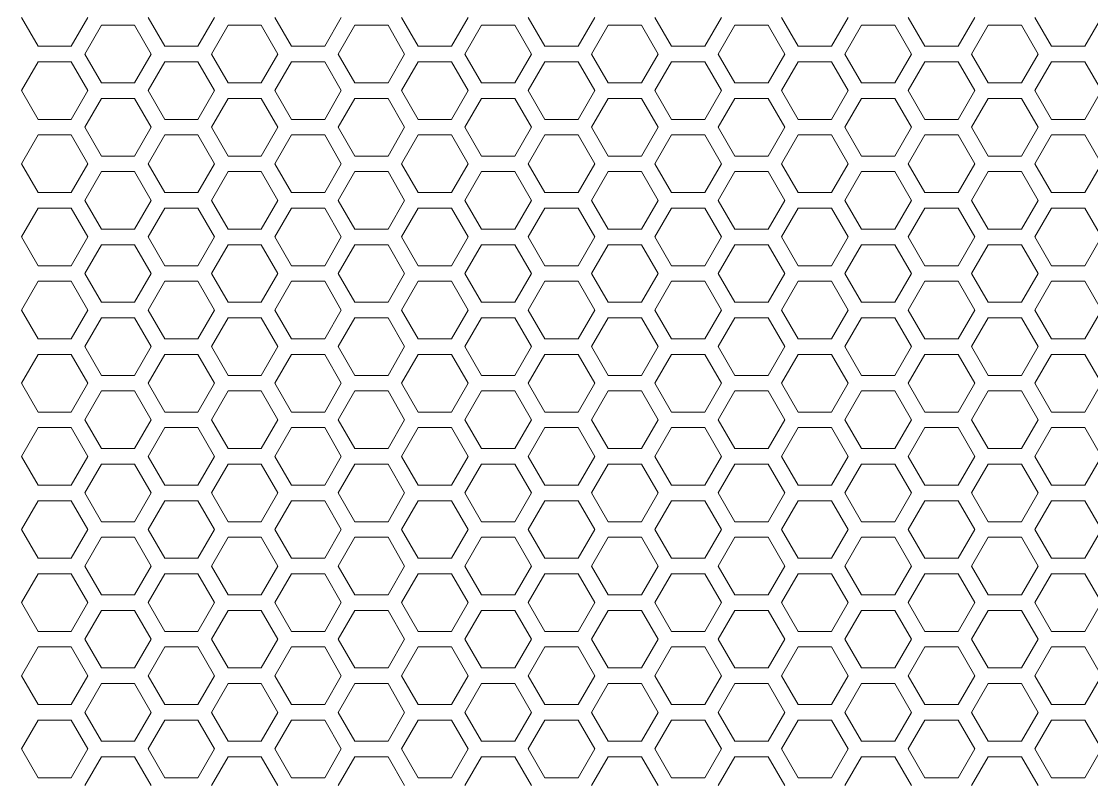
# Model space of a CAD drawing. Header units: millimetres. Extents: x 0 to 140, y -17 to 195.
# Drawn here: x 42.67 to 51.44, y 118.76 to 124.99 of the extents above; entities that cross this region are included whole.
import ezdxf

# ---------------------------------------------------------------- set-up
doc = ezdxf.new("R2010")
doc.units = ezdxf.units.MM
doc.layers.add('4203-42785_1_0', color=7, linetype='Continuous')

# ---------------------------------------------------------------- blocks, each defined once
blk = doc.blocks.new('a')
at = {"layer": '4203-42785_1_0', "color": 0, "linetype": 'ByBlock', "lineweight": 9}
for p, q in [((1506.8194, 442.0786), (1506.9262, 441.8937)), ((1507.1396, 441.8937), (1507.2464, 442.0786)), ((1507.6327, 442.0786), (1507.7395, 441.8937)), ((1507.9529, 441.8937), (1508.0596, 442.0786)), ((1508.446, 442.0786), (1508.5527, 441.8937)), ((1508.7661, 441.8937), (1508.8728, 442.0786)), ((1509.2593, 442.0786), (1509.366, 441.8937)), ((1509.5794, 441.8937), (1509.6862, 442.0786)), ((1510.0725, 442.0786), (1510.1793, 441.8937)), ((1510.3927, 441.8937), (1510.4994, 442.0786)), ((1510.8858, 442.0786), (1510.9926, 441.8937)), ((1511.206, 441.8937), (1511.3127, 442.0786)), ((1511.6991, 442.0786), (1511.8058, 441.8937)), ((1512.0192, 441.8937), (1512.1259, 442.0786)), ((1512.5124, 442.0786), (1512.6191, 441.8937)), ((1512.8325, 441.8937), (1512.9393, 442.0786)), ((1513.3256, 442.0786), (1513.4323, 441.8937)), ((1513.6457, 441.8937), (1513.7524, 442.0786)), ((1507.3328, 442.0287), (1507.2261, 441.8438)), ((1507.5463, 442.0287), (1507.3328, 442.0287)), ((1507.653, 441.8438), (1507.5463, 442.0287)), ((1508.1461, 442.0287), (1508.0394, 441.8438)), ((1508.3595, 442.0287), (1508.1461, 442.0287)), ((1508.4662, 441.8438), (1508.3595, 442.0287)), ((1508.9594, 442.0287), (1508.8527, 441.8438)), ((1509.1728, 442.0287), (1508.9594, 442.0287)), ((1509.2795, 441.8438), (1509.1728, 442.0287)), ((1509.7726, 442.0287), (1509.6659, 441.8438)), ((1509.9861, 442.0287), (1509.7726, 442.0287)), ((1510.0928, 441.8438), (1509.9861, 442.0287)), ((1510.5859, 442.0287), (1510.4792, 441.8438)), ((1510.7994, 442.0287), (1510.5859, 442.0287)), ((1510.9061, 441.8438), (1510.7994, 442.0287)), ((1511.3992, 442.0287), (1511.2925, 441.8438)), ((1511.6126, 442.0287), (1511.3992, 442.0287)), ((1511.7193, 441.8438), (1511.6126, 442.0287)), ((1512.2124, 442.0287), (1512.1057, 441.8438)), ((1512.4259, 442.0287), (1512.2124, 442.0287)), ((1512.5326, 441.8438), (1512.4259, 442.0287)), ((1513.0257, 442.0287), (1512.919, 441.8438)), ((1513.2391, 442.0287), (1513.0257, 442.0287)), ((1513.3458, 441.8438), (1513.2391, 442.0287)), ((1506.9262, 441.8937), (1507.1396, 441.8937)), ((1507.7395, 441.8937), (1507.9529, 441.8937)), ((1508.5527, 441.8937), (1508.7661, 441.8937)), ((1509.366, 441.8937), (1509.5794, 441.8937)), ((1510.1793, 441.8937), (1510.3927, 441.8937)), ((1510.9926, 441.8937), (1511.206, 441.8937)), ((1511.8058, 441.8937), (1512.0192, 441.8937)), ((1512.6191, 441.8937), (1512.8325, 441.8937)), ((1513.4323, 441.8937), (1513.6457, 441.8937)), ((1506.9262, 441.7939), (1506.8194, 441.6091)), ((1507.1396, 441.7939), (1506.9262, 441.7939)), ((1507.2464, 441.6091), (1507.1396, 441.7939)), ((1507.2261, 441.8438), (1507.3328, 441.659)), ((1507.5463, 441.659), (1507.653, 441.8438)), ((1507.7395, 441.7939), (1507.6327, 441.6091)), ((1507.9529, 441.7939), (1507.7395, 441.7939)), ((1508.0596, 441.6091), (1507.9529, 441.7939)), ((1508.0394, 441.8438), (1508.1461, 441.659)), ((1508.3595, 441.659), (1508.4662, 441.8438)), ((1508.5527, 441.7939), (1508.446, 441.6091)), ((1508.7661, 441.7939), (1508.5527, 441.7939)), ((1508.8728, 441.6091), (1508.7661, 441.7939)), ((1508.8527, 441.8438), (1508.9594, 441.659)), ((1509.1728, 441.659), (1509.2795, 441.8438)), ((1509.366, 441.7939), (1509.2593, 441.6091)), ((1509.5794, 441.7939), (1509.366, 441.7939)), ((1509.6862, 441.6091), (1509.5794, 441.7939)), ((1509.6659, 441.8438), (1509.7726, 441.659)), ((1509.9861, 441.659), (1510.0928, 441.8438)), ((1510.1793, 441.7939), (1510.0725, 441.6091)), ((1510.3927, 441.7939), (1510.1793, 441.7939)), ((1510.4994, 441.6091), (1510.3927, 441.7939)), ((1510.4792, 441.8438), (1510.5859, 441.659)), ((1510.7994, 441.659), (1510.9061, 441.8438)), ((1510.9926, 441.7939), (1510.8858, 441.6091)), ((1511.206, 441.7939), (1510.9926, 441.7939)), ((1511.3127, 441.6091), (1511.206, 441.7939)), ((1511.2925, 441.8438), (1511.3992, 441.659)), ((1511.6126, 441.659), (1511.7193, 441.8438)), ((1511.8058, 441.7939), (1511.6991, 441.6091)), ((1512.0192, 441.7939), (1511.8058, 441.7939)), ((1512.1259, 441.6091), (1512.0192, 441.7939)), ((1512.1057, 441.8438), (1512.2124, 441.659)), ((1512.4259, 441.659), (1512.5326, 441.8438)), ((1512.6191, 441.7939), (1512.5124, 441.6091)), ((1512.8325, 441.7939), (1512.6191, 441.7939)), ((1512.9393, 441.6091), (1512.8325, 441.7939)), ((1512.919, 441.8438), (1513.0257, 441.659)), ((1513.2391, 441.659), (1513.3458, 441.8438)), ((1513.4323, 441.7939), (1513.3256, 441.6091)), ((1513.6457, 441.7939), (1513.4323, 441.7939)), ((1513.7524, 441.6091), (1513.6457, 441.7939)), ((1507.3328, 441.659), (1507.5463, 441.659)), ((1508.1461, 441.659), (1508.3595, 441.659)), ((1508.9594, 441.659), (1509.1728, 441.659)), ((1509.7726, 441.659), (1509.9861, 441.659)), ((1510.5859, 441.659), (1510.7994, 441.659)), ((1511.3992, 441.659), (1511.6126, 441.659)), ((1512.2124, 441.659), (1512.4259, 441.659)), ((1513.0257, 441.659), (1513.2391, 441.659)), ((1506.8194, 441.6091), (1506.9262, 441.4242)), ((1507.1396, 441.4242), (1507.2464, 441.6091)), ((1507.6327, 441.6091), (1507.7395, 441.4242)), ((1507.9529, 441.4242), (1508.0596, 441.6091)), ((1508.446, 441.6091), (1508.5527, 441.4242)), ((1508.7661, 441.4242), (1508.8728, 441.6091)), ((1509.2593, 441.6091), (1509.366, 441.4242)), ((1509.5794, 441.4242), (1509.6862, 441.6091)), ((1510.0725, 441.6091), (1510.1793, 441.4242)), ((1510.3927, 441.4242), (1510.4994, 441.6091)), ((1510.8858, 441.6091), (1510.9926, 441.4242)), ((1511.206, 441.4242), (1511.3127, 441.6091)), ((1511.6991, 441.6091), (1511.8058, 441.4242)), ((1512.0192, 441.4242), (1512.1259, 441.6091)), ((1512.5124, 441.6091), (1512.6191, 441.4242)), ((1512.8325, 441.4242), (1512.9393, 441.6091)), ((1513.3256, 441.6091), (1513.4323, 441.4242)), ((1513.6457, 441.4242), (1513.7524, 441.6091)), ((1507.3328, 441.5591), (1507.2261, 441.3743)), ((1507.5463, 441.5591), (1507.3328, 441.5591)), ((1507.653, 441.3743), (1507.5463, 441.5591)), ((1508.1461, 441.5591), (1508.0394, 441.3743)), ((1508.3595, 441.5591), (1508.1461, 441.5591)), ((1508.4662, 441.3743), (1508.3595, 441.5591)), ((1508.9594, 441.5591), (1508.8527, 441.3743)), ((1509.1728, 441.5591), (1508.9594, 441.5591)), ((1509.2795, 441.3743), (1509.1728, 441.5591)), ((1509.7726, 441.5591), (1509.6659, 441.3743)), ((1509.9861, 441.5591), (1509.7726, 441.5591)), ((1510.0928, 441.3743), (1509.9861, 441.5591)), ((1510.5859, 441.5591), (1510.4792, 441.3743)), ((1510.7994, 441.5591), (1510.5859, 441.5591)), ((1510.9061, 441.3743), (1510.7994, 441.5591)), ((1511.3992, 441.5591), (1511.2925, 441.3743)), ((1511.6126, 441.5591), (1511.3992, 441.5591)), ((1511.7193, 441.3743), (1511.6126, 441.5591)), ((1512.2124, 441.5591), (1512.1057, 441.3743)), ((1512.4259, 441.5591), (1512.2124, 441.5591)), ((1512.5326, 441.3743), (1512.4259, 441.5591)), ((1513.0257, 441.5591), (1512.919, 441.3743)), ((1513.2391, 441.5591), (1513.0257, 441.5591)), ((1513.3458, 441.3743), (1513.2391, 441.5591)), ((1506.9262, 441.4242), (1507.1396, 441.4242)), ((1507.2261, 441.3743), (1507.3328, 441.1894)), ((1507.5463, 441.1894), (1507.653, 441.3743)), ((1507.7395, 441.4242), (1507.9529, 441.4242)), ((1508.0394, 441.3743), (1508.1461, 441.1894)), ((1508.3595, 441.1894), (1508.4662, 441.3743)), ((1508.5527, 441.4242), (1508.7661, 441.4242)), ((1508.8527, 441.3743), (1508.9594, 441.1894)), ((1509.1728, 441.1894), (1509.2795, 441.3743)), ((1509.366, 441.4242), (1509.5794, 441.4242)), ((1509.6659, 441.3743), (1509.7726, 441.1894)), ((1509.9861, 441.1894), (1510.0928, 441.3743)), ((1510.1793, 441.4242), (1510.3927, 441.4242)), ((1510.4792, 441.3743), (1510.5859, 441.1894)), ((1510.7994, 441.1894), (1510.9061, 441.3743)), ((1510.9926, 441.4242), (1511.206, 441.4242)), ((1511.2925, 441.3743), (1511.3992, 441.1894)), ((1511.6126, 441.1894), (1511.7193, 441.3743)), ((1511.8058, 441.4242), (1512.0192, 441.4242)), ((1512.1057, 441.3743), (1512.2124, 441.1894)), ((1512.4259, 441.1894), (1512.5326, 441.3743)), ((1512.6191, 441.4242), (1512.8325, 441.4242)), ((1512.919, 441.3743), (1513.0257, 441.1894)), ((1513.2391, 441.1894), (1513.3458, 441.3743)), ((1513.4323, 441.4242), (1513.6457, 441.4242)), ((1506.9262, 441.3244), (1506.8194, 441.1395)), ((1507.1396, 441.3244), (1506.9262, 441.3244)), ((1507.2464, 441.1395), (1507.1396, 441.3244)), ((1507.7395, 441.3244), (1507.6327, 441.1395)), ((1507.9529, 441.3244), (1507.7395, 441.3244)), ((1508.0596, 441.1395), (1507.9529, 441.3244)), ((1508.5527, 441.3244), (1508.446, 441.1395)), ((1508.7661, 441.3244), (1508.5527, 441.3244)), ((1508.8728, 441.1395), (1508.7661, 441.3244)), ((1509.366, 441.3244), (1509.2593, 441.1395)), ((1509.5794, 441.3244), (1509.366, 441.3244)), ((1509.6862, 441.1395), (1509.5794, 441.3244)), ((1510.1793, 441.3244), (1510.0725, 441.1395)), ((1510.3927, 441.3244), (1510.1793, 441.3244)), ((1510.4994, 441.1395), (1510.3927, 441.3244)), ((1510.9926, 441.3244), (1510.8858, 441.1395)), ((1511.206, 441.3244), (1510.9926, 441.3244)), ((1511.3127, 441.1395), (1511.206, 441.3244)), ((1511.8058, 441.3244), (1511.6991, 441.1395)), ((1512.0192, 441.3244), (1511.8058, 441.3244)), ((1512.1259, 441.1395), (1512.0192, 441.3244)), ((1512.6191, 441.3244), (1512.5124, 441.1395)), ((1512.8325, 441.3244), (1512.6191, 441.3244)), ((1512.9393, 441.1395), (1512.8325, 441.3244)), ((1513.4323, 441.3244), (1513.3256, 441.1395)), ((1513.6457, 441.3244), (1513.4323, 441.3244)), ((1513.7524, 441.1395), (1513.6457, 441.3244)), ((1507.3328, 441.1894), (1507.5463, 441.1894)), ((1508.1461, 441.1894), (1508.3595, 441.1894)), ((1508.9594, 441.1894), (1509.1728, 441.1894)), ((1509.7726, 441.1894), (1509.9861, 441.1894)), ((1510.5859, 441.1894), (1510.7994, 441.1894)), ((1511.3992, 441.1894), (1511.6126, 441.1894)), ((1512.2124, 441.1894), (1512.4259, 441.1894)), ((1513.0257, 441.1894), (1513.2391, 441.1894)), ((1506.8194, 441.1395), (1506.9262, 440.9546)), ((1507.1396, 440.9546), (1507.2464, 441.1395)), ((1507.6327, 441.1395), (1507.7395, 440.9546)), ((1507.9529, 440.9546), (1508.0596, 441.1395)), ((1508.446, 441.1395), (1508.5527, 440.9546)), ((1508.7661, 440.9546), (1508.8728, 441.1395)), ((1509.2593, 441.1395), (1509.366, 440.9546)), ((1509.5794, 440.9546), (1509.6862, 441.1395)), ((1510.0725, 441.1395), (1510.1793, 440.9546)), ((1510.3927, 440.9546), (1510.4994, 441.1395)), ((1510.8858, 441.1395), (1510.9926, 440.9546)), ((1511.206, 440.9546), (1511.3127, 441.1395)), ((1511.6991, 441.1395), (1511.8058, 440.9546)), ((1512.0192, 440.9546), (1512.1259, 441.1395)), ((1512.5124, 441.1395), (1512.6191, 440.9546)), ((1512.8325, 440.9546), (1512.9393, 441.1395)), ((1513.3256, 441.1395), (1513.4323, 440.9546)), ((1513.6457, 440.9546), (1513.7524, 441.1395)), ((1507.3328, 441.0896), (1507.2261, 440.9047)), ((1507.5463, 441.0896), (1507.3328, 441.0896)), ((1507.653, 440.9047), (1507.5463, 441.0896)), ((1508.1461, 441.0896), (1508.0394, 440.9047)), ((1508.3595, 441.0896), (1508.1461, 441.0896)), ((1508.4662, 440.9047), (1508.3595, 441.0896)), ((1508.9594, 441.0896), (1508.8527, 440.9047)), ((1509.1728, 441.0896), (1508.9594, 441.0896)), ((1509.2795, 440.9047), (1509.1728, 441.0896)), ((1509.7726, 441.0896), (1509.6659, 440.9047)), ((1509.9861, 441.0896), (1509.7726, 441.0896)), ((1510.0928, 440.9047), (1509.9861, 441.0896)), ((1510.5859, 441.0896), (1510.4792, 440.9047)), ((1510.7994, 441.0896), (1510.5859, 441.0896)), ((1510.9061, 440.9047), (1510.7994, 441.0896)), ((1511.3992, 441.0896), (1511.2925, 440.9047)), ((1511.6126, 441.0896), (1511.3992, 441.0896)), ((1511.7193, 440.9047), (1511.6126, 441.0896)), ((1512.2124, 441.0896), (1512.1057, 440.9047)), ((1512.4259, 441.0896), (1512.2124, 441.0896)), ((1512.5326, 440.9047), (1512.4259, 441.0896)), ((1513.0257, 441.0896), (1512.919, 440.9047)), ((1513.2391, 441.0896), (1513.0257, 441.0896)), ((1513.3458, 440.9047), (1513.2391, 441.0896)), ((1506.9262, 440.9546), (1507.1396, 440.9546)), ((1507.7395, 440.9546), (1507.9529, 440.9546)), ((1508.5527, 440.9546), (1508.7661, 440.9546)), ((1509.366, 440.9546), (1509.5794, 440.9546)), ((1510.1793, 440.9546), (1510.3927, 440.9546)), ((1510.9926, 440.9546), (1511.206, 440.9546)), ((1511.8058, 440.9546), (1512.0192, 440.9546)), ((1512.6191, 440.9546), (1512.8325, 440.9546)), ((1513.4323, 440.9546), (1513.6457, 440.9546)), ((1507.2261, 440.9047), (1507.3328, 440.7199)), ((1507.5463, 440.7199), (1507.653, 440.9047)), ((1508.0394, 440.9047), (1508.1461, 440.7199)), ((1508.3595, 440.7199), (1508.4662, 440.9047)), ((1508.8527, 440.9047), (1508.9594, 440.7199)), ((1509.1728, 440.7199), (1509.2795, 440.9047)), ((1509.6659, 440.9047), (1509.7726, 440.7199)), ((1509.9861, 440.7199), (1510.0928, 440.9047)), ((1510.4792, 440.9047), (1510.5859, 440.7199)), ((1510.7994, 440.7199), (1510.9061, 440.9047)), ((1511.2925, 440.9047), (1511.3992, 440.7199)), ((1511.6126, 440.7199), (1511.7193, 440.9047)), ((1512.1057, 440.9047), (1512.2124, 440.7199)), ((1512.4259, 440.7199), (1512.5326, 440.9047)), ((1512.919, 440.9047), (1513.0257, 440.7199)), ((1513.2391, 440.7199), (1513.3458, 440.9047)), ((1506.9262, 440.8548), (1506.8194, 440.67)), ((1507.1396, 440.8548), (1506.9262, 440.8548)), ((1507.2464, 440.67), (1507.1396, 440.8548)), ((1507.7395, 440.8548), (1507.6327, 440.67)), ((1507.9529, 440.8548), (1507.7395, 440.8548)), ((1508.0596, 440.67), (1507.9529, 440.8548)), ((1508.5527, 440.8548), (1508.446, 440.67)), ((1508.7661, 440.8548), (1508.5527, 440.8548)), ((1508.8728, 440.67), (1508.7661, 440.8548)), ((1509.366, 440.8548), (1509.2593, 440.67)), ((1509.5794, 440.8548), (1509.366, 440.8548)), ((1509.6862, 440.67), (1509.5794, 440.8548)), ((1510.1793, 440.8548), (1510.0725, 440.67)), ((1510.3927, 440.8548), (1510.1793, 440.8548)), ((1510.4994, 440.67), (1510.3927, 440.8548)), ((1510.9926, 440.8548), (1510.8858, 440.67)), ((1511.206, 440.8548), (1510.9926, 440.8548)), ((1511.3127, 440.67), (1511.206, 440.8548)), ((1511.8058, 440.8548), (1511.6991, 440.67)), ((1512.0192, 440.8548), (1511.8058, 440.8548)), ((1512.1259, 440.67), (1512.0192, 440.8548)), ((1512.6191, 440.8548), (1512.5124, 440.67)), ((1512.8325, 440.8548), (1512.6191, 440.8548)), ((1512.9393, 440.67), (1512.8325, 440.8548)), ((1513.4323, 440.8548), (1513.3256, 440.67)), ((1513.6457, 440.8548), (1513.4323, 440.8548)), ((1513.7524, 440.67), (1513.6457, 440.8548)), ((1507.3328, 440.7199), (1507.5463, 440.7199)), ((1508.1461, 440.7199), (1508.3595, 440.7199)), ((1508.9594, 440.7199), (1509.1728, 440.7199)), ((1509.7726, 440.7199), (1509.9861, 440.7199)), ((1510.5859, 440.7199), (1510.7994, 440.7199)), ((1511.3992, 440.7199), (1511.6126, 440.7199)), ((1512.2124, 440.7199), (1512.4259, 440.7199)), ((1513.0257, 440.7199), (1513.2391, 440.7199)), ((1506.8194, 440.67), (1506.9262, 440.4851)), ((1507.1396, 440.4851), (1507.2464, 440.67)), ((1507.3328, 440.6201), (1507.2261, 440.4352)), ((1507.5463, 440.6201), (1507.3328, 440.6201)), ((1507.653, 440.4352), (1507.5463, 440.6201)), ((1507.6327, 440.67), (1507.7395, 440.4851)), ((1507.9529, 440.4851), (1508.0596, 440.67)), ((1508.1461, 440.6201), (1508.0394, 440.4352)), ((1508.3595, 440.6201), (1508.1461, 440.6201)), ((1508.4662, 440.4352), (1508.3595, 440.6201)), ((1508.446, 440.67), (1508.5527, 440.4851)), ((1508.7661, 440.4851), (1508.8728, 440.67)), ((1508.9594, 440.6201), (1508.8527, 440.4352)), ((1509.1728, 440.6201), (1508.9594, 440.6201)), ((1509.2795, 440.4352), (1509.1728, 440.6201)), ((1509.2593, 440.67), (1509.366, 440.4851)), ((1509.5794, 440.4851), (1509.6862, 440.67)), ((1509.7726, 440.6201), (1509.6659, 440.4352)), ((1509.9861, 440.6201), (1509.7726, 440.6201)), ((1510.0928, 440.4352), (1509.9861, 440.6201)), ((1510.0725, 440.67), (1510.1793, 440.4851)), ((1510.3927, 440.4851), (1510.4994, 440.67)), ((1510.5859, 440.6201), (1510.4792, 440.4352)), ((1510.7994, 440.6201), (1510.5859, 440.6201)), ((1510.9061, 440.4352), (1510.7994, 440.6201)), ((1510.8858, 440.67), (1510.9926, 440.4851)), ((1511.206, 440.4851), (1511.3127, 440.67)), ((1511.3992, 440.6201), (1511.2925, 440.4352)), ((1511.6126, 440.6201), (1511.3992, 440.6201)), ((1511.7193, 440.4352), (1511.6126, 440.6201)), ((1511.6991, 440.67), (1511.8058, 440.4851)), ((1512.0192, 440.4851), (1512.1259, 440.67)), ((1512.2124, 440.6201), (1512.1057, 440.4352)), ((1512.4259, 440.6201), (1512.2124, 440.6201)), ((1512.5326, 440.4352), (1512.4259, 440.6201)), ((1512.5124, 440.67), (1512.6191, 440.4851)), ((1512.8325, 440.4851), (1512.9393, 440.67)), ((1513.0257, 440.6201), (1512.919, 440.4352)), ((1513.2391, 440.6201), (1513.0257, 440.6201)), ((1513.3458, 440.4352), (1513.2391, 440.6201)), ((1513.3256, 440.67), (1513.4323, 440.4851)), ((1513.6457, 440.4851), (1513.7524, 440.67)), ((1506.9262, 440.4851), (1507.1396, 440.4851)), ((1507.7395, 440.4851), (1507.9529, 440.4851)), ((1508.5527, 440.4851), (1508.7661, 440.4851)), ((1509.366, 440.4851), (1509.5794, 440.4851)), ((1510.1793, 440.4851), (1510.3927, 440.4851)), ((1510.9926, 440.4851), (1511.206, 440.4851)), ((1511.8058, 440.4851), (1512.0192, 440.4851)), ((1512.6191, 440.4851), (1512.8325, 440.4851)), ((1513.4323, 440.4851), (1513.6457, 440.4851)), ((1507.2261, 440.4352), (1507.3328, 440.2503)), ((1507.5463, 440.2503), (1507.653, 440.4352)), ((1508.0394, 440.4352), (1508.1461, 440.2503)), ((1508.3595, 440.2503), (1508.4662, 440.4352)), ((1508.8527, 440.4352), (1508.9594, 440.2503)), ((1509.1728, 440.2503), (1509.2795, 440.4352)), ((1509.6659, 440.4352), (1509.7726, 440.2503)), ((1509.9861, 440.2503), (1510.0928, 440.4352)), ((1510.4792, 440.4352), (1510.5859, 440.2503)), ((1510.7994, 440.2503), (1510.9061, 440.4352)), ((1511.2925, 440.4352), (1511.3992, 440.2503)), ((1511.6126, 440.2503), (1511.7193, 440.4352)), ((1512.1057, 440.4352), (1512.2124, 440.2503)), ((1512.4259, 440.2503), (1512.5326, 440.4352)), ((1512.919, 440.4352), (1513.0257, 440.2503)), ((1513.2391, 440.2503), (1513.3458, 440.4352)), ((1506.9262, 440.3853), (1506.8194, 440.2004)), ((1507.1396, 440.3853), (1506.9262, 440.3853)), ((1507.2464, 440.2004), (1507.1396, 440.3853)), ((1507.7395, 440.3853), (1507.6327, 440.2004)), ((1507.9529, 440.3853), (1507.7395, 440.3853)), ((1508.0596, 440.2004), (1507.9529, 440.3853)), ((1508.5527, 440.3853), (1508.446, 440.2004)), ((1508.7661, 440.3853), (1508.5527, 440.3853)), ((1508.8728, 440.2004), (1508.7661, 440.3853)), ((1509.366, 440.3853), (1509.2593, 440.2004)), ((1509.5794, 440.3853), (1509.366, 440.3853)), ((1509.6862, 440.2004), (1509.5794, 440.3853)), ((1510.1793, 440.3853), (1510.0725, 440.2004)), ((1510.3927, 440.3853), (1510.1793, 440.3853)), ((1510.4994, 440.2004), (1510.3927, 440.3853)), ((1510.9926, 440.3853), (1510.8858, 440.2004)), ((1511.206, 440.3853), (1510.9926, 440.3853)), ((1511.3127, 440.2004), (1511.206, 440.3853)), ((1511.8058, 440.3853), (1511.6991, 440.2004)), ((1512.0192, 440.3853), (1511.8058, 440.3853)), ((1512.1259, 440.2004), (1512.0192, 440.3853)), ((1512.6191, 440.3853), (1512.5124, 440.2004)), ((1512.8325, 440.3853), (1512.6191, 440.3853)), ((1512.9393, 440.2004), (1512.8325, 440.3853)), ((1513.4323, 440.3853), (1513.3256, 440.2004)), ((1513.6457, 440.3853), (1513.4323, 440.3853)), ((1513.7524, 440.2004), (1513.6457, 440.3853)), ((1506.8194, 440.2004), (1506.9262, 440.0156)), ((1507.1396, 440.0156), (1507.2464, 440.2004)), ((1507.3328, 440.2503), (1507.5463, 440.2503)), ((1507.6327, 440.2004), (1507.7395, 440.0156)), ((1507.9529, 440.0156), (1508.0596, 440.2004)), ((1508.1461, 440.2503), (1508.3595, 440.2503)), ((1508.446, 440.2004), (1508.5527, 440.0156)), ((1508.7661, 440.0156), (1508.8728, 440.2004)), ((1508.9594, 440.2503), (1509.1728, 440.2503)), ((1509.2593, 440.2004), (1509.366, 440.0156)), ((1509.5794, 440.0156), (1509.6862, 440.2004)), ((1509.7726, 440.2503), (1509.9861, 440.2503)), ((1510.0725, 440.2004), (1510.1793, 440.0156)), ((1510.3927, 440.0156), (1510.4994, 440.2004)), ((1510.5859, 440.2503), (1510.7994, 440.2503)), ((1510.8858, 440.2004), (1510.9926, 440.0156)), ((1511.206, 440.0156), (1511.3127, 440.2004)), ((1511.3992, 440.2503), (1511.6126, 440.2503)), ((1511.6991, 440.2004), (1511.8058, 440.0156)), ((1512.0192, 440.0156), (1512.1259, 440.2004)), ((1512.2124, 440.2503), (1512.4259, 440.2503)), ((1512.5124, 440.2004), (1512.6191, 440.0156)), ((1512.8325, 440.0156), (1512.9393, 440.2004)), ((1513.0257, 440.2503), (1513.2391, 440.2503)), ((1513.3256, 440.2004), (1513.4323, 440.0156)), ((1513.6457, 440.0156), (1513.7524, 440.2004)), ((1507.3328, 440.1505), (1507.2261, 439.9656)), ((1507.5463, 440.1505), (1507.3328, 440.1505)), ((1507.653, 439.9656), (1507.5463, 440.1505)), ((1508.1461, 440.1505), (1508.0394, 439.9656)), ((1508.3595, 440.1505), (1508.1461, 440.1505)), ((1508.4662, 439.9656), (1508.3595, 440.1505)), ((1508.9594, 440.1505), (1508.8527, 439.9656)), ((1509.1728, 440.1505), (1508.9594, 440.1505)), ((1509.2795, 439.9656), (1509.1728, 440.1505)), ((1509.7726, 440.1505), (1509.6659, 439.9656)), ((1509.9861, 440.1505), (1509.7726, 440.1505)), ((1510.0928, 439.9656), (1509.9861, 440.1505)), ((1510.5859, 440.1505), (1510.4792, 439.9656)), ((1510.7994, 440.1505), (1510.5859, 440.1505)), ((1510.9061, 439.9656), (1510.7994, 440.1505)), ((1511.3992, 440.1505), (1511.2925, 439.9656)), ((1511.6126, 440.1505), (1511.3992, 440.1505)), ((1511.7193, 439.9656), (1511.6126, 440.1505)), ((1512.2124, 440.1505), (1512.1057, 439.9656)), ((1512.4259, 440.1505), (1512.2124, 440.1505)), ((1512.5326, 439.9656), (1512.4259, 440.1505)), ((1513.0257, 440.1505), (1512.919, 439.9656)), ((1513.2391, 440.1505), (1513.0257, 440.1505)), ((1513.3458, 439.9656), (1513.2391, 440.1505)), ((1506.9262, 440.0156), (1507.1396, 440.0156)), ((1507.7395, 440.0156), (1507.9529, 440.0156)), ((1508.5527, 440.0156), (1508.7661, 440.0156)), ((1509.366, 440.0156), (1509.5794, 440.0156)), ((1510.1793, 440.0156), (1510.3927, 440.0156)), ((1510.9926, 440.0156), (1511.206, 440.0156)), ((1511.8058, 440.0156), (1512.0192, 440.0156)), ((1512.6191, 440.0156), (1512.8325, 440.0156)), ((1513.4323, 440.0156), (1513.6457, 440.0156)), ((1507.2261, 439.9656), (1507.3328, 439.7808)), ((1507.5463, 439.7808), (1507.653, 439.9656)), ((1508.0394, 439.9656), (1508.1461, 439.7808)), ((1508.3595, 439.7808), (1508.4662, 439.9656)), ((1508.8527, 439.9656), (1508.9594, 439.7808)), ((1509.1728, 439.7808), (1509.2795, 439.9656)), ((1509.6659, 439.9656), (1509.7726, 439.7808)), ((1509.9861, 439.7808), (1510.0928, 439.9656)), ((1510.4792, 439.9656), (1510.5859, 439.7808)), ((1510.7994, 439.7808), (1510.9061, 439.9656)), ((1511.2925, 439.9656), (1511.3992, 439.7808)), ((1511.6126, 439.7808), (1511.7193, 439.9656)), ((1512.1057, 439.9656), (1512.2124, 439.7808)), ((1512.4259, 439.7808), (1512.5326, 439.9656)), ((1512.919, 439.9656), (1513.0257, 439.7808)), ((1513.2391, 439.7808), (1513.3458, 439.9656)), ((1506.9262, 439.9157), (1506.8194, 439.7309)), ((1507.1396, 439.9157), (1506.9262, 439.9157)), ((1507.2464, 439.7309), (1507.1396, 439.9157)), ((1507.7395, 439.9157), (1507.6327, 439.7309)), ((1507.9529, 439.9157), (1507.7395, 439.9157)), ((1508.0596, 439.7309), (1507.9529, 439.9157)), ((1508.5527, 439.9157), (1508.446, 439.7309)), ((1508.7661, 439.9157), (1508.5527, 439.9157)), ((1508.8728, 439.7309), (1508.7661, 439.9157)), ((1509.366, 439.9157), (1509.2593, 439.7309)), ((1509.5794, 439.9157), (1509.366, 439.9157)), ((1509.6862, 439.7309), (1509.5794, 439.9157)), ((1510.1793, 439.9157), (1510.0725, 439.7309)), ((1510.3927, 439.9157), (1510.1793, 439.9157)), ((1510.4994, 439.7309), (1510.3927, 439.9157)), ((1510.9926, 439.9157), (1510.8858, 439.7309)), ((1511.206, 439.9157), (1510.9926, 439.9157)), ((1511.3127, 439.7309), (1511.206, 439.9157)), ((1511.8058, 439.9157), (1511.6991, 439.7309)), ((1512.0192, 439.9157), (1511.8058, 439.9157)), ((1512.1259, 439.7309), (1512.0192, 439.9157)), ((1512.6191, 439.9157), (1512.5124, 439.7309)), ((1512.8325, 439.9157), (1512.6191, 439.9157)), ((1512.9393, 439.7309), (1512.8325, 439.9157)), ((1513.4323, 439.9157), (1513.3256, 439.7309)), ((1513.6457, 439.9157), (1513.4323, 439.9157)), ((1513.7524, 439.7309), (1513.6457, 439.9157)), ((1506.8194, 439.7309), (1506.9262, 439.546)), ((1507.1396, 439.546), (1507.2464, 439.7309)), ((1507.3328, 439.7808), (1507.5463, 439.7808)), ((1507.6327, 439.7309), (1507.7395, 439.546)), ((1507.9529, 439.546), (1508.0596, 439.7309)), ((1508.1461, 439.7808), (1508.3595, 439.7808)), ((1508.446, 439.7309), (1508.5527, 439.546)), ((1508.7661, 439.546), (1508.8728, 439.7309)), ((1508.9594, 439.7808), (1509.1728, 439.7808)), ((1509.2593, 439.7309), (1509.366, 439.546)), ((1509.5794, 439.546), (1509.6862, 439.7309)), ((1509.7726, 439.7808), (1509.9861, 439.7808)), ((1510.0725, 439.7309), (1510.1793, 439.546)), ((1510.3927, 439.546), (1510.4994, 439.7309)), ((1510.5859, 439.7808), (1510.7994, 439.7808)), ((1510.8858, 439.7309), (1510.9926, 439.546)), ((1511.206, 439.546), (1511.3127, 439.7309)), ((1511.3992, 439.7808), (1511.6126, 439.7808)), ((1511.6991, 439.7309), (1511.8058, 439.546)), ((1512.0192, 439.546), (1512.1259, 439.7309)), ((1512.2124, 439.7808), (1512.4259, 439.7808)), ((1512.5124, 439.7309), (1512.6191, 439.546)), ((1512.8325, 439.546), (1512.9393, 439.7309)), ((1513.0257, 439.7808), (1513.2391, 439.7808)), ((1513.3256, 439.7309), (1513.4323, 439.546)), ((1513.6457, 439.546), (1513.7524, 439.7309)), ((1507.3328, 439.681), (1507.2261, 439.4961)), ((1507.5463, 439.681), (1507.3328, 439.681)), ((1507.653, 439.4961), (1507.5463, 439.681)), ((1508.1461, 439.681), (1508.0394, 439.4961)), ((1508.3595, 439.681), (1508.1461, 439.681)), ((1508.4662, 439.4961), (1508.3595, 439.681)), ((1508.9594, 439.681), (1508.8527, 439.4961)), ((1509.1728, 439.681), (1508.9594, 439.681)), ((1509.2795, 439.4961), (1509.1728, 439.681)), ((1509.7726, 439.681), (1509.6659, 439.4961)), ((1509.9861, 439.681), (1509.7726, 439.681)), ((1510.0928, 439.4961), (1509.9861, 439.681)), ((1510.5859, 439.681), (1510.4792, 439.4961)), ((1510.7994, 439.681), (1510.5859, 439.681)), ((1510.9061, 439.4961), (1510.7994, 439.681)), ((1511.3992, 439.681), (1511.2925, 439.4961)), ((1511.6126, 439.681), (1511.3992, 439.681)), ((1511.7193, 439.4961), (1511.6126, 439.681)), ((1512.2124, 439.681), (1512.1057, 439.4961)), ((1512.4259, 439.681), (1512.2124, 439.681)), ((1512.5326, 439.4961), (1512.4259, 439.681)), ((1513.0257, 439.681), (1512.919, 439.4961)), ((1513.2391, 439.681), (1513.0257, 439.681)), ((1513.3458, 439.4961), (1513.2391, 439.681)), ((1506.9262, 439.546), (1507.1396, 439.546)), ((1507.7395, 439.546), (1507.9529, 439.546)), ((1508.5527, 439.546), (1508.7661, 439.546)), ((1509.366, 439.546), (1509.5794, 439.546)), ((1510.1793, 439.546), (1510.3927, 439.546)), ((1510.9926, 439.546), (1511.206, 439.546)), ((1511.8058, 439.546), (1512.0192, 439.546)), ((1512.6191, 439.546), (1512.8325, 439.546)), ((1513.4323, 439.546), (1513.6457, 439.546)), ((1506.9262, 439.4462), (1506.8194, 439.2613)), ((1507.1396, 439.4462), (1506.9262, 439.4462)), ((1507.2464, 439.2613), (1507.1396, 439.4462)), ((1507.2261, 439.4961), (1507.3328, 439.3112)), ((1507.5463, 439.3112), (1507.653, 439.4961)), ((1507.7395, 439.4462), (1507.6327, 439.2613)), ((1507.9529, 439.4462), (1507.7395, 439.4462)), ((1508.0596, 439.2613), (1507.9529, 439.4462)), ((1508.0394, 439.4961), (1508.1461, 439.3112)), ((1508.3595, 439.3112), (1508.4662, 439.4961)), ((1508.5527, 439.4462), (1508.446, 439.2613)), ((1508.7661, 439.4462), (1508.5527, 439.4462)), ((1508.8728, 439.2613), (1508.7661, 439.4462)), ((1508.8527, 439.4961), (1508.9594, 439.3112)), ((1509.1728, 439.3112), (1509.2795, 439.4961)), ((1509.366, 439.4462), (1509.2593, 439.2613)), ((1509.5794, 439.4462), (1509.366, 439.4462)), ((1509.6862, 439.2613), (1509.5794, 439.4462)), ((1509.6659, 439.4961), (1509.7726, 439.3112)), ((1509.9861, 439.3112), (1510.0928, 439.4961)), ((1510.1793, 439.4462), (1510.0725, 439.2613)), ((1510.3927, 439.4462), (1510.1793, 439.4462)), ((1510.4994, 439.2613), (1510.3927, 439.4462)), ((1510.4792, 439.4961), (1510.5859, 439.3112)), ((1510.7994, 439.3112), (1510.9061, 439.4961)), ((1510.9926, 439.4462), (1510.8858, 439.2613)), ((1511.206, 439.4462), (1510.9926, 439.4462)), ((1511.3127, 439.2613), (1511.206, 439.4462)), ((1511.2925, 439.4961), (1511.3992, 439.3112)), ((1511.6126, 439.3112), (1511.7193, 439.4961)), ((1511.8058, 439.4462), (1511.6991, 439.2613)), ((1512.0192, 439.4462), (1511.8058, 439.4462)), ((1512.1259, 439.2613), (1512.0192, 439.4462)), ((1512.1057, 439.4961), (1512.2124, 439.3112)), ((1512.4259, 439.3112), (1512.5326, 439.4961)), ((1512.6191, 439.4462), (1512.5124, 439.2613)), ((1512.8325, 439.4462), (1512.6191, 439.4462)), ((1512.9393, 439.2613), (1512.8325, 439.4462)), ((1512.919, 439.4961), (1513.0257, 439.3112)), ((1513.2391, 439.3112), (1513.3458, 439.4961)), ((1513.4323, 439.4462), (1513.3256, 439.2613)), ((1513.6457, 439.4462), (1513.4323, 439.4462)), ((1513.7524, 439.2613), (1513.6457, 439.4462)), ((1507.3328, 439.3112), (1507.5463, 439.3112)), ((1508.1461, 439.3112), (1508.3595, 439.3112)), ((1508.9594, 439.3112), (1509.1728, 439.3112)), ((1509.7726, 439.3112), (1509.9861, 439.3112)), ((1510.5859, 439.3112), (1510.7994, 439.3112)), ((1511.3992, 439.3112), (1511.6126, 439.3112)), ((1512.2124, 439.3112), (1512.4259, 439.3112)), ((1513.0257, 439.3112), (1513.2391, 439.3112)), ((1506.8194, 439.2613), (1506.9262, 439.0765)), ((1507.1396, 439.0765), (1507.2464, 439.2613)), ((1507.6327, 439.2613), (1507.7395, 439.0765)), ((1507.9529, 439.0765), (1508.0596, 439.2613)), ((1508.446, 439.2613), (1508.5527, 439.0765)), ((1508.7661, 439.0765), (1508.8728, 439.2613)), ((1509.2593, 439.2613), (1509.366, 439.0765)), ((1509.5794, 439.0765), (1509.6862, 439.2613)), ((1510.0725, 439.2613), (1510.1793, 439.0765)), ((1510.3927, 439.0765), (1510.4994, 439.2613)), ((1510.8858, 439.2613), (1510.9926, 439.0765)), ((1511.206, 439.0765), (1511.3127, 439.2613)), ((1511.6991, 439.2613), (1511.8058, 439.0765)), ((1512.0192, 439.0765), (1512.1259, 439.2613)), ((1512.5124, 439.2613), (1512.6191, 439.0765)), ((1512.8325, 439.0765), (1512.9393, 439.2613)), ((1513.3256, 439.2613), (1513.4323, 439.0765)), ((1513.6457, 439.0765), (1513.7524, 439.2613)), ((1507.3328, 439.2114), (1507.2261, 439.0266)), ((1507.5463, 439.2114), (1507.3328, 439.2114)), ((1507.653, 439.0266), (1507.5463, 439.2114)), ((1508.1461, 439.2114), (1508.0394, 439.0266)), ((1508.3595, 439.2114), (1508.1461, 439.2114)), ((1508.4662, 439.0266), (1508.3595, 439.2114)), ((1508.9594, 439.2114), (1508.8527, 439.0266)), ((1509.1728, 439.2114), (1508.9594, 439.2114)), ((1509.2795, 439.0266), (1509.1728, 439.2114)), ((1509.7726, 439.2114), (1509.6659, 439.0266)), ((1509.9861, 439.2114), (1509.7726, 439.2114)), ((1510.0928, 439.0266), (1509.9861, 439.2114)), ((1510.5859, 439.2114), (1510.4792, 439.0266)), ((1510.7994, 439.2114), (1510.5859, 439.2114)), ((1510.9061, 439.0266), (1510.7994, 439.2114)), ((1511.3992, 439.2114), (1511.2925, 439.0266)), ((1511.6126, 439.2114), (1511.3992, 439.2114)), ((1511.7193, 439.0266), (1511.6126, 439.2114)), ((1512.2124, 439.2114), (1512.1057, 439.0266)), ((1512.4259, 439.2114), (1512.2124, 439.2114)), ((1512.5326, 439.0266), (1512.4259, 439.2114)), ((1513.0257, 439.2114), (1512.919, 439.0266)), ((1513.2391, 439.2114), (1513.0257, 439.2114)), ((1513.3458, 439.0266), (1513.2391, 439.2114)), ((1506.9262, 439.0765), (1507.1396, 439.0765)), ((1507.7395, 439.0765), (1507.9529, 439.0765)), ((1508.5527, 439.0765), (1508.7661, 439.0765)), ((1509.366, 439.0765), (1509.5794, 439.0765)), ((1510.1793, 439.0765), (1510.3927, 439.0765)), ((1510.9926, 439.0765), (1511.206, 439.0765)), ((1511.8058, 439.0765), (1512.0192, 439.0765)), ((1512.6191, 439.0765), (1512.8325, 439.0765)), ((1513.4323, 439.0765), (1513.6457, 439.0765)), ((1506.9262, 438.9766), (1506.8194, 438.7918)), ((1507.1396, 438.9766), (1506.9262, 438.9766)), ((1507.2464, 438.7918), (1507.1396, 438.9766)), ((1507.2261, 439.0266), (1507.3328, 438.8417)), ((1507.5463, 438.8417), (1507.653, 439.0266)), ((1507.7395, 438.9766), (1507.6327, 438.7918)), ((1507.9529, 438.9766), (1507.7395, 438.9766)), ((1508.0596, 438.7918), (1507.9529, 438.9766)), ((1508.0394, 439.0266), (1508.1461, 438.8417)), ((1508.3595, 438.8417), (1508.4662, 439.0266)), ((1508.5527, 438.9766), (1508.446, 438.7918)), ((1508.7661, 438.9766), (1508.5527, 438.9766)), ((1508.8728, 438.7918), (1508.7661, 438.9766)), ((1508.8527, 439.0266), (1508.9594, 438.8417)), ((1509.1728, 438.8417), (1509.2795, 439.0266)), ((1509.366, 438.9766), (1509.2593, 438.7918)), ((1509.5794, 438.9766), (1509.366, 438.9766)), ((1509.6862, 438.7918), (1509.5794, 438.9766)), ((1509.6659, 439.0266), (1509.7726, 438.8417)), ((1509.9861, 438.8417), (1510.0928, 439.0266)), ((1510.1793, 438.9766), (1510.0725, 438.7918)), ((1510.3927, 438.9766), (1510.1793, 438.9766)), ((1510.4994, 438.7918), (1510.3927, 438.9766)), ((1510.4792, 439.0266), (1510.5859, 438.8417)), ((1510.7994, 438.8417), (1510.9061, 439.0266)), ((1510.9926, 438.9766), (1510.8858, 438.7918)), ((1511.206, 438.9766), (1510.9926, 438.9766)), ((1511.3127, 438.7918), (1511.206, 438.9766)), ((1511.2925, 439.0266), (1511.3992, 438.8417)), ((1511.6126, 438.8417), (1511.7193, 439.0266)), ((1511.8058, 438.9766), (1511.6991, 438.7918)), ((1512.0192, 438.9766), (1511.8058, 438.9766)), ((1512.1259, 438.7918), (1512.0192, 438.9766)), ((1512.1057, 439.0266), (1512.2124, 438.8417)), ((1512.4259, 438.8417), (1512.5326, 439.0266)), ((1512.6191, 438.9766), (1512.5124, 438.7918)), ((1512.8325, 438.9766), (1512.6191, 438.9766)), ((1512.9393, 438.7918), (1512.8325, 438.9766)), ((1512.919, 439.0266), (1513.0257, 438.8417)), ((1513.2391, 438.8417), (1513.3458, 439.0266)), ((1513.4323, 438.9766), (1513.3256, 438.7918)), ((1513.6457, 438.9766), (1513.4323, 438.9766)), ((1513.7524, 438.7918), (1513.6457, 438.9766)), ((1507.3328, 438.8417), (1507.5463, 438.8417)), ((1508.1461, 438.8417), (1508.3595, 438.8417)), ((1508.9594, 438.8417), (1509.1728, 438.8417)), ((1509.7726, 438.8417), (1509.9861, 438.8417)), ((1510.5859, 438.8417), (1510.7994, 438.8417)), ((1511.3992, 438.8417), (1511.6126, 438.8417)), ((1512.2124, 438.8417), (1512.4259, 438.8417)), ((1513.0257, 438.8417), (1513.2391, 438.8417)), ((1506.8194, 438.7918), (1506.9262, 438.6069)), ((1507.1396, 438.6069), (1507.2464, 438.7918)), ((1507.6327, 438.7918), (1507.7395, 438.6069)), ((1507.9529, 438.6069), (1508.0596, 438.7918)), ((1508.446, 438.7918), (1508.5527, 438.6069)), ((1508.7661, 438.6069), (1508.8728, 438.7918)), ((1509.2593, 438.7918), (1509.366, 438.6069)), ((1509.5794, 438.6069), (1509.6862, 438.7918)), ((1510.0725, 438.7918), (1510.1793, 438.6069)), ((1510.3927, 438.6069), (1510.4994, 438.7918)), ((1510.8858, 438.7918), (1510.9926, 438.6069)), ((1511.206, 438.6069), (1511.3127, 438.7918)), ((1511.6991, 438.7918), (1511.8058, 438.6069)), ((1512.0192, 438.6069), (1512.1259, 438.7918)), ((1512.5124, 438.7918), (1512.6191, 438.6069)), ((1512.8325, 438.6069), (1512.9393, 438.7918)), ((1513.3256, 438.7918), (1513.4323, 438.6069)), ((1513.6457, 438.6069), (1513.7524, 438.7918)), ((1507.3328, 438.7419), (1507.2261, 438.557)), ((1507.5463, 438.7419), (1507.3328, 438.7419)), ((1507.653, 438.557), (1507.5463, 438.7419)), ((1508.1461, 438.7419), (1508.0394, 438.557)), ((1508.3595, 438.7419), (1508.1461, 438.7419)), ((1508.4662, 438.557), (1508.3595, 438.7419)), ((1508.9594, 438.7419), (1508.8527, 438.557)), ((1509.1728, 438.7419), (1508.9594, 438.7419)), ((1509.2795, 438.557), (1509.1728, 438.7419)), ((1509.7726, 438.7419), (1509.6659, 438.557)), ((1509.9861, 438.7419), (1509.7726, 438.7419)), ((1510.0928, 438.557), (1509.9861, 438.7419)), ((1510.5859, 438.7419), (1510.4792, 438.557)), ((1510.7994, 438.7419), (1510.5859, 438.7419)), ((1510.9061, 438.557), (1510.7994, 438.7419)), ((1511.3992, 438.7419), (1511.2925, 438.557)), ((1511.6126, 438.7419), (1511.3992, 438.7419)), ((1511.7193, 438.557), (1511.6126, 438.7419)), ((1512.2124, 438.7419), (1512.1057, 438.557)), ((1512.4259, 438.7419), (1512.2124, 438.7419)), ((1512.5326, 438.557), (1512.4259, 438.7419)), ((1513.0257, 438.7419), (1512.919, 438.557)), ((1513.2391, 438.7419), (1513.0257, 438.7419)), ((1513.3458, 438.557), (1513.2391, 438.7419)), ((1506.9262, 438.6069), (1507.1396, 438.6069)), ((1507.2261, 438.557), (1507.3328, 438.3722)), ((1507.5463, 438.3722), (1507.653, 438.557)), ((1507.7395, 438.6069), (1507.9529, 438.6069)), ((1508.0394, 438.557), (1508.1461, 438.3722)), ((1508.3595, 438.3722), (1508.4662, 438.557)), ((1508.5527, 438.6069), (1508.7661, 438.6069)), ((1508.8527, 438.557), (1508.9594, 438.3722)), ((1509.1728, 438.3722), (1509.2795, 438.557)), ((1509.366, 438.6069), (1509.5794, 438.6069)), ((1509.6659, 438.557), (1509.7726, 438.3722)), ((1509.9861, 438.3722), (1510.0928, 438.557)), ((1510.1793, 438.6069), (1510.3927, 438.6069)), ((1510.4792, 438.557), (1510.5859, 438.3722)), ((1510.7994, 438.3722), (1510.9061, 438.557)), ((1510.9926, 438.6069), (1511.206, 438.6069)), ((1511.2925, 438.557), (1511.3992, 438.3722)), ((1511.6126, 438.3722), (1511.7193, 438.557)), ((1511.8058, 438.6069), (1512.0192, 438.6069)), ((1512.1057, 438.557), (1512.2124, 438.3722)), ((1512.4259, 438.3722), (1512.5326, 438.557)), ((1512.6191, 438.6069), (1512.8325, 438.6069)), ((1512.919, 438.557), (1513.0257, 438.3722)), ((1513.2391, 438.3722), (1513.3458, 438.557)), ((1513.4323, 438.6069), (1513.6457, 438.6069)), ((1506.9262, 438.5071), (1506.8194, 438.3222)), ((1507.1396, 438.5071), (1506.9262, 438.5071)), ((1507.2464, 438.3222), (1507.1396, 438.5071)), ((1507.7395, 438.5071), (1507.6327, 438.3222)), ((1507.9529, 438.5071), (1507.7395, 438.5071)), ((1508.0596, 438.3222), (1507.9529, 438.5071)), ((1508.5527, 438.5071), (1508.446, 438.3222)), ((1508.7661, 438.5071), (1508.5527, 438.5071)), ((1508.8728, 438.3222), (1508.7661, 438.5071)), ((1509.366, 438.5071), (1509.2593, 438.3222)), ((1509.5794, 438.5071), (1509.366, 438.5071)), ((1509.6862, 438.3222), (1509.5794, 438.5071)), ((1510.1793, 438.5071), (1510.0725, 438.3222)), ((1510.3927, 438.5071), (1510.1793, 438.5071)), ((1510.4994, 438.3222), (1510.3927, 438.5071)), ((1510.9926, 438.5071), (1510.8858, 438.3222)), ((1511.206, 438.5071), (1510.9926, 438.5071)), ((1511.3127, 438.3222), (1511.206, 438.5071)), ((1511.8058, 438.5071), (1511.6991, 438.3222)), ((1512.0192, 438.5071), (1511.8058, 438.5071)), ((1512.1259, 438.3222), (1512.0192, 438.5071)), ((1512.6191, 438.5071), (1512.5124, 438.3222)), ((1512.8325, 438.5071), (1512.6191, 438.5071)), ((1512.9393, 438.3222), (1512.8325, 438.5071)), ((1513.4323, 438.5071), (1513.3256, 438.3222)), ((1513.6457, 438.5071), (1513.4323, 438.5071)), ((1513.7524, 438.3222), (1513.6457, 438.5071)), ((1507.3328, 438.3722), (1507.5463, 438.3722)), ((1508.1461, 438.3722), (1508.3595, 438.3722)), ((1508.9594, 438.3722), (1509.1728, 438.3722)), ((1509.7726, 438.3722), (1509.9861, 438.3722)), ((1510.5859, 438.3722), (1510.7994, 438.3722)), ((1511.3992, 438.3722), (1511.6126, 438.3722)), ((1512.2124, 438.3722), (1512.4259, 438.3722)), ((1513.0257, 438.3722), (1513.2391, 438.3722)), ((1506.8194, 438.3222), (1506.9262, 438.1374)), ((1507.1396, 438.1374), (1507.2464, 438.3222)), ((1507.6327, 438.3222), (1507.7395, 438.1374)), ((1507.9529, 438.1374), (1508.0596, 438.3222)), ((1508.446, 438.3222), (1508.5527, 438.1374)), ((1508.7661, 438.1374), (1508.8728, 438.3222)), ((1509.2593, 438.3222), (1509.366, 438.1374)), ((1509.5794, 438.1374), (1509.6862, 438.3222)), ((1510.0725, 438.3222), (1510.1793, 438.1374)), ((1510.3927, 438.1374), (1510.4994, 438.3222)), ((1510.8858, 438.3222), (1510.9926, 438.1374)), ((1511.206, 438.1374), (1511.3127, 438.3222)), ((1511.6991, 438.3222), (1511.8058, 438.1374)), ((1512.0192, 438.1374), (1512.1259, 438.3222)), ((1512.5124, 438.3222), (1512.6191, 438.1374)), ((1512.8325, 438.1374), (1512.9393, 438.3222)), ((1513.3256, 438.3222), (1513.4323, 438.1374)), ((1513.6457, 438.1374), (1513.7524, 438.3222)), ((1507.3328, 438.2723), (1507.2261, 438.0875)), ((1507.5463, 438.2723), (1507.3328, 438.2723)), ((1507.653, 438.0875), (1507.5463, 438.2723)), ((1508.1461, 438.2723), (1508.0394, 438.0875)), ((1508.3595, 438.2723), (1508.1461, 438.2723)), ((1508.4662, 438.0875), (1508.3595, 438.2723)), ((1508.9594, 438.2723), (1508.8527, 438.0875)), ((1509.1728, 438.2723), (1508.9594, 438.2723)), ((1509.2795, 438.0875), (1509.1728, 438.2723)), ((1509.7726, 438.2723), (1509.6659, 438.0875)), ((1509.9861, 438.2723), (1509.7726, 438.2723)), ((1510.0928, 438.0875), (1509.9861, 438.2723)), ((1510.5859, 438.2723), (1510.4792, 438.0875)), ((1510.7994, 438.2723), (1510.5859, 438.2723)), ((1510.9061, 438.0875), (1510.7994, 438.2723)), ((1511.3992, 438.2723), (1511.2925, 438.0875)), ((1511.6126, 438.2723), (1511.3992, 438.2723)), ((1511.7193, 438.0875), (1511.6126, 438.2723)), ((1512.2124, 438.2723), (1512.1057, 438.0875)), ((1512.4259, 438.2723), (1512.2124, 438.2723)), ((1512.5326, 438.0875), (1512.4259, 438.2723)), ((1513.0257, 438.2723), (1512.919, 438.0875)), ((1513.2391, 438.2723), (1513.0257, 438.2723)), ((1513.3458, 438.0875), (1513.2391, 438.2723)), ((1506.9262, 438.1374), (1507.1396, 438.1374)), ((1507.2261, 438.0875), (1507.3328, 437.9026)), ((1507.5463, 437.9026), (1507.653, 438.0875)), ((1507.7395, 438.1374), (1507.9529, 438.1374)), ((1508.0394, 438.0875), (1508.1461, 437.9026)), ((1508.3595, 437.9026), (1508.4662, 438.0875)), ((1508.5527, 438.1374), (1508.7661, 438.1374)), ((1508.8527, 438.0875), (1508.9594, 437.9026)), ((1509.1728, 437.9026), (1509.2795, 438.0875)), ((1509.366, 438.1374), (1509.5794, 438.1374)), ((1509.6659, 438.0875), (1509.7726, 437.9026)), ((1509.9861, 437.9026), (1510.0928, 438.0875)), ((1510.1793, 438.1374), (1510.3927, 438.1374)), ((1510.4792, 438.0875), (1510.5859, 437.9026)), ((1510.7994, 437.9026), (1510.9061, 438.0875)), ((1510.9926, 438.1374), (1511.206, 438.1374)), ((1511.2925, 438.0875), (1511.3992, 437.9026)), ((1511.6126, 437.9026), (1511.7193, 438.0875)), ((1511.8058, 438.1374), (1512.0192, 438.1374)), ((1512.1057, 438.0875), (1512.2124, 437.9026)), ((1512.4259, 437.9026), (1512.5326, 438.0875)), ((1512.6191, 438.1374), (1512.8325, 438.1374)), ((1512.919, 438.0875), (1513.0257, 437.9026)), ((1513.2391, 437.9026), (1513.3458, 438.0875)), ((1513.4323, 438.1374), (1513.6457, 438.1374)), ((1506.9262, 438.0376), (1506.8194, 437.8527)), ((1507.1396, 438.0376), (1506.9262, 438.0376)), ((1507.2464, 437.8527), (1507.1396, 438.0376)), ((1507.7395, 438.0376), (1507.6327, 437.8527)), ((1507.9529, 438.0376), (1507.7395, 438.0376)), ((1508.0596, 437.8527), (1507.9529, 438.0376)), ((1508.5527, 438.0376), (1508.446, 437.8527)), ((1508.7661, 438.0376), (1508.5527, 438.0376)), ((1508.8728, 437.8527), (1508.7661, 438.0376)), ((1509.366, 438.0376), (1509.2593, 437.8527)), ((1509.5794, 438.0376), (1509.366, 438.0376)), ((1509.6862, 437.8527), (1509.5794, 438.0376)), ((1510.1793, 438.0376), (1510.0725, 437.8527)), ((1510.3927, 438.0376), (1510.1793, 438.0376)), ((1510.4994, 437.8527), (1510.3927, 438.0376)), ((1510.9926, 438.0376), (1510.8858, 437.8527)), ((1511.206, 438.0376), (1510.9926, 438.0376)), ((1511.3127, 437.8527), (1511.206, 438.0376)), ((1511.8058, 438.0376), (1511.6991, 437.8527)), ((1512.0192, 438.0376), (1511.8058, 438.0376)), ((1512.1259, 437.8527), (1512.0192, 438.0376)), ((1512.6191, 438.0376), (1512.5124, 437.8527)), ((1512.8325, 438.0376), (1512.6191, 438.0376)), ((1512.9393, 437.8527), (1512.8325, 438.0376)), ((1513.4323, 438.0376), (1513.3256, 437.8527)), ((1513.6457, 438.0376), (1513.4323, 438.0376)), ((1513.7524, 437.8527), (1513.6457, 438.0376)), ((1507.3328, 437.9026), (1507.5463, 437.9026)), ((1508.1461, 437.9026), (1508.3595, 437.9026)), ((1508.9594, 437.9026), (1509.1728, 437.9026)), ((1509.7726, 437.9026), (1509.9861, 437.9026)), ((1510.5859, 437.9026), (1510.7994, 437.9026)), ((1511.3992, 437.9026), (1511.6126, 437.9026)), ((1512.2124, 437.9026), (1512.4259, 437.9026)), ((1513.0257, 437.9026), (1513.2391, 437.9026)), ((1506.8194, 437.8527), (1506.9262, 437.6678)), ((1507.1396, 437.6678), (1507.2464, 437.8527)), ((1507.3328, 437.8028), (1507.2261, 437.6179)), ((1507.5463, 437.8028), (1507.3328, 437.8028)), ((1507.653, 437.6179), (1507.5463, 437.8028)), ((1507.6327, 437.8527), (1507.7395, 437.6678)), ((1507.9529, 437.6678), (1508.0596, 437.8527)), ((1508.1461, 437.8028), (1508.0394, 437.6179)), ((1508.3595, 437.8028), (1508.1461, 437.8028)), ((1508.4662, 437.6179), (1508.3595, 437.8028)), ((1508.446, 437.8527), (1508.5527, 437.6678)), ((1508.7661, 437.6678), (1508.8728, 437.8527)), ((1508.9594, 437.8028), (1508.8527, 437.6179)), ((1509.1728, 437.8028), (1508.9594, 437.8028)), ((1509.2795, 437.6179), (1509.1728, 437.8028)), ((1509.2593, 437.8527), (1509.366, 437.6678)), ((1509.5794, 437.6678), (1509.6862, 437.8527)), ((1509.7726, 437.8028), (1509.6659, 437.6179)), ((1509.9861, 437.8028), (1509.7726, 437.8028)), ((1510.0928, 437.6179), (1509.9861, 437.8028)), ((1510.0725, 437.8527), (1510.1793, 437.6678)), ((1510.3927, 437.6678), (1510.4994, 437.8527)), ((1510.5859, 437.8028), (1510.4792, 437.6179)), ((1510.7994, 437.8028), (1510.5859, 437.8028)), ((1510.9061, 437.6179), (1510.7994, 437.8028)), ((1510.8858, 437.8527), (1510.9926, 437.6678)), ((1511.206, 437.6678), (1511.3127, 437.8527)), ((1511.3992, 437.8028), (1511.2925, 437.6179)), ((1511.6126, 437.8028), (1511.3992, 437.8028)), ((1511.7193, 437.6179), (1511.6126, 437.8028)), ((1511.6991, 437.8527), (1511.8058, 437.6678)), ((1512.0192, 437.6678), (1512.1259, 437.8527)), ((1512.2124, 437.8028), (1512.1057, 437.6179)), ((1512.4259, 437.8028), (1512.2124, 437.8028)), ((1512.5326, 437.6179), (1512.4259, 437.8028)), ((1512.5124, 437.8527), (1512.6191, 437.6678)), ((1512.8325, 437.6678), (1512.9393, 437.8527)), ((1513.0257, 437.8028), (1512.919, 437.6179)), ((1513.2391, 437.8028), (1513.0257, 437.8028)), ((1513.3458, 437.6179), (1513.2391, 437.8028)), ((1513.3256, 437.8527), (1513.4323, 437.6678)), ((1513.6457, 437.6678), (1513.7524, 437.8527)), ((1506.9262, 437.6678), (1507.1396, 437.6678)), ((1507.7395, 437.6678), (1507.9529, 437.6678)), ((1508.5527, 437.6678), (1508.7661, 437.6678)), ((1509.366, 437.6678), (1509.5794, 437.6678)), ((1510.1793, 437.6678), (1510.3927, 437.6678)), ((1510.9926, 437.6678), (1511.206, 437.6678)), ((1511.8058, 437.6678), (1512.0192, 437.6678)), ((1512.6191, 437.6678), (1512.8325, 437.6678)), ((1513.4323, 437.6678), (1513.6457, 437.6678)), ((1507.2261, 437.6179), (1507.3328, 437.4331)), ((1507.5463, 437.4331), (1507.653, 437.6179)), ((1508.0394, 437.6179), (1508.1461, 437.4331)), ((1508.3595, 437.4331), (1508.4662, 437.6179)), ((1508.8527, 437.6179), (1508.9594, 437.4331)), ((1509.1728, 437.4331), (1509.2795, 437.6179)), ((1509.6659, 437.6179), (1509.7726, 437.4331)), ((1509.9861, 437.4331), (1510.0928, 437.6179)), ((1510.4792, 437.6179), (1510.5859, 437.4331)), ((1510.7994, 437.4331), (1510.9061, 437.6179)), ((1511.2925, 437.6179), (1511.3992, 437.4331)), ((1511.6126, 437.4331), (1511.7193, 437.6179)), ((1512.1057, 437.6179), (1512.2124, 437.4331)), ((1512.4259, 437.4331), (1512.5326, 437.6179)), ((1512.919, 437.6179), (1513.0257, 437.4331)), ((1513.2391, 437.4331), (1513.3458, 437.6179)), ((1506.9262, 437.568), (1506.8194, 437.3832)), ((1507.1396, 437.568), (1506.9262, 437.568)), ((1507.2464, 437.3832), (1507.1396, 437.568)), ((1507.7395, 437.568), (1507.6327, 437.3832)), ((1507.9529, 437.568), (1507.7395, 437.568)), ((1508.0596, 437.3832), (1507.9529, 437.568)), ((1508.5527, 437.568), (1508.446, 437.3832)), ((1508.7661, 437.568), (1508.5527, 437.568)), ((1508.8728, 437.3832), (1508.7661, 437.568)), ((1509.366, 437.568), (1509.2593, 437.3832)), ((1509.5794, 437.568), (1509.366, 437.568)), ((1509.6862, 437.3832), (1509.5794, 437.568)), ((1510.1793, 437.568), (1510.0725, 437.3832)), ((1510.3927, 437.568), (1510.1793, 437.568)), ((1510.4994, 437.3832), (1510.3927, 437.568)), ((1510.9926, 437.568), (1510.8858, 437.3832)), ((1511.206, 437.568), (1510.9926, 437.568)), ((1511.3127, 437.3832), (1511.206, 437.568)), ((1511.8058, 437.568), (1511.6991, 437.3832)), ((1512.0192, 437.568), (1511.8058, 437.568)), ((1512.1259, 437.3832), (1512.0192, 437.568)), ((1512.6191, 437.568), (1512.5124, 437.3832)), ((1512.8325, 437.568), (1512.6191, 437.568)), ((1512.9393, 437.3832), (1512.8325, 437.568)), ((1513.4323, 437.568), (1513.3256, 437.3832)), ((1513.6457, 437.568), (1513.4323, 437.568)), ((1513.7524, 437.3832), (1513.6457, 437.568)), ((1506.8194, 437.3832), (1506.9262, 437.1983)), ((1507.1396, 437.1983), (1507.2464, 437.3832)), ((1507.3328, 437.4331), (1507.5463, 437.4331)), ((1507.6327, 437.3832), (1507.7395, 437.1983)), ((1507.9529, 437.1983), (1508.0596, 437.3832)), ((1508.1461, 437.4331), (1508.3595, 437.4331)), ((1508.446, 437.3832), (1508.5527, 437.1983)), ((1508.7661, 437.1983), (1508.8728, 437.3832)), ((1508.9594, 437.4331), (1509.1728, 437.4331)), ((1509.2593, 437.3832), (1509.366, 437.1983)), ((1509.5794, 437.1983), (1509.6862, 437.3832)), ((1509.7726, 437.4331), (1509.9861, 437.4331)), ((1510.0725, 437.3832), (1510.1793, 437.1983)), ((1510.3927, 437.1983), (1510.4994, 437.3832)), ((1510.5859, 437.4331), (1510.7994, 437.4331)), ((1510.8858, 437.3832), (1510.9926, 437.1983)), ((1511.206, 437.1983), (1511.3127, 437.3832)), ((1511.3992, 437.4331), (1511.6126, 437.4331)), ((1511.6991, 437.3832), (1511.8058, 437.1983)), ((1512.0192, 437.1983), (1512.1259, 437.3832)), ((1512.2124, 437.4331), (1512.4259, 437.4331)), ((1512.5124, 437.3832), (1512.6191, 437.1983)), ((1512.8325, 437.1983), (1512.9393, 437.3832)), ((1513.0257, 437.4331), (1513.2391, 437.4331)), ((1513.3256, 437.3832), (1513.4323, 437.1983)), ((1513.6457, 437.1983), (1513.7524, 437.3832)), ((1507.3328, 437.3332), (1507.2261, 437.1484)), ((1507.5463, 437.3332), (1507.3328, 437.3332)), ((1507.653, 437.1484), (1507.5463, 437.3332)), ((1508.1461, 437.3332), (1508.0394, 437.1484)), ((1508.3595, 437.3332), (1508.1461, 437.3332)), ((1508.4662, 437.1484), (1508.3595, 437.3332)), ((1508.9594, 437.3332), (1508.8527, 437.1484)), ((1509.1728, 437.3332), (1508.9594, 437.3332)), ((1509.2795, 437.1484), (1509.1728, 437.3332)), ((1509.7726, 437.3332), (1509.6659, 437.1484)), ((1509.9861, 437.3332), (1509.7726, 437.3332)), ((1510.0928, 437.1484), (1509.9861, 437.3332)), ((1510.5859, 437.3332), (1510.4792, 437.1484)), ((1510.7994, 437.3332), (1510.5859, 437.3332)), ((1510.9061, 437.1484), (1510.7994, 437.3332)), ((1511.3992, 437.3332), (1511.2925, 437.1484)), ((1511.6126, 437.3332), (1511.3992, 437.3332)), ((1511.7193, 437.1484), (1511.6126, 437.3332)), ((1512.2124, 437.3332), (1512.1057, 437.1484)), ((1512.4259, 437.3332), (1512.2124, 437.3332)), ((1512.5326, 437.1484), (1512.4259, 437.3332)), ((1513.0257, 437.3332), (1512.919, 437.1484)), ((1513.2391, 437.3332), (1513.0257, 437.3332)), ((1513.3458, 437.1484), (1513.2391, 437.3332)), ((1506.9262, 437.1983), (1507.1396, 437.1983)), ((1507.7395, 437.1983), (1507.9529, 437.1983)), ((1508.5527, 437.1983), (1508.7661, 437.1983)), ((1509.366, 437.1983), (1509.5794, 437.1983)), ((1510.1793, 437.1983), (1510.3927, 437.1983)), ((1510.9926, 437.1983), (1511.206, 437.1983)), ((1511.8058, 437.1983), (1512.0192, 437.1983)), ((1512.6191, 437.1983), (1512.8325, 437.1983)), ((1513.4323, 437.1983), (1513.6457, 437.1983))]:
    blk.add_line(p, q, dxfattribs=at)

msp = doc.modelspace()

# ---------------------------------------------------------------- block references
at = {"lineweight": 15, "xscale": 1.275468447124703, "yscale": 1.275468447124703, "zscale": 1.275468447124703}
msp.add_blockref('a', (-1879.2258, -438.8363), dxfattribs=at)

doc.saveas('drawing.dxf')
